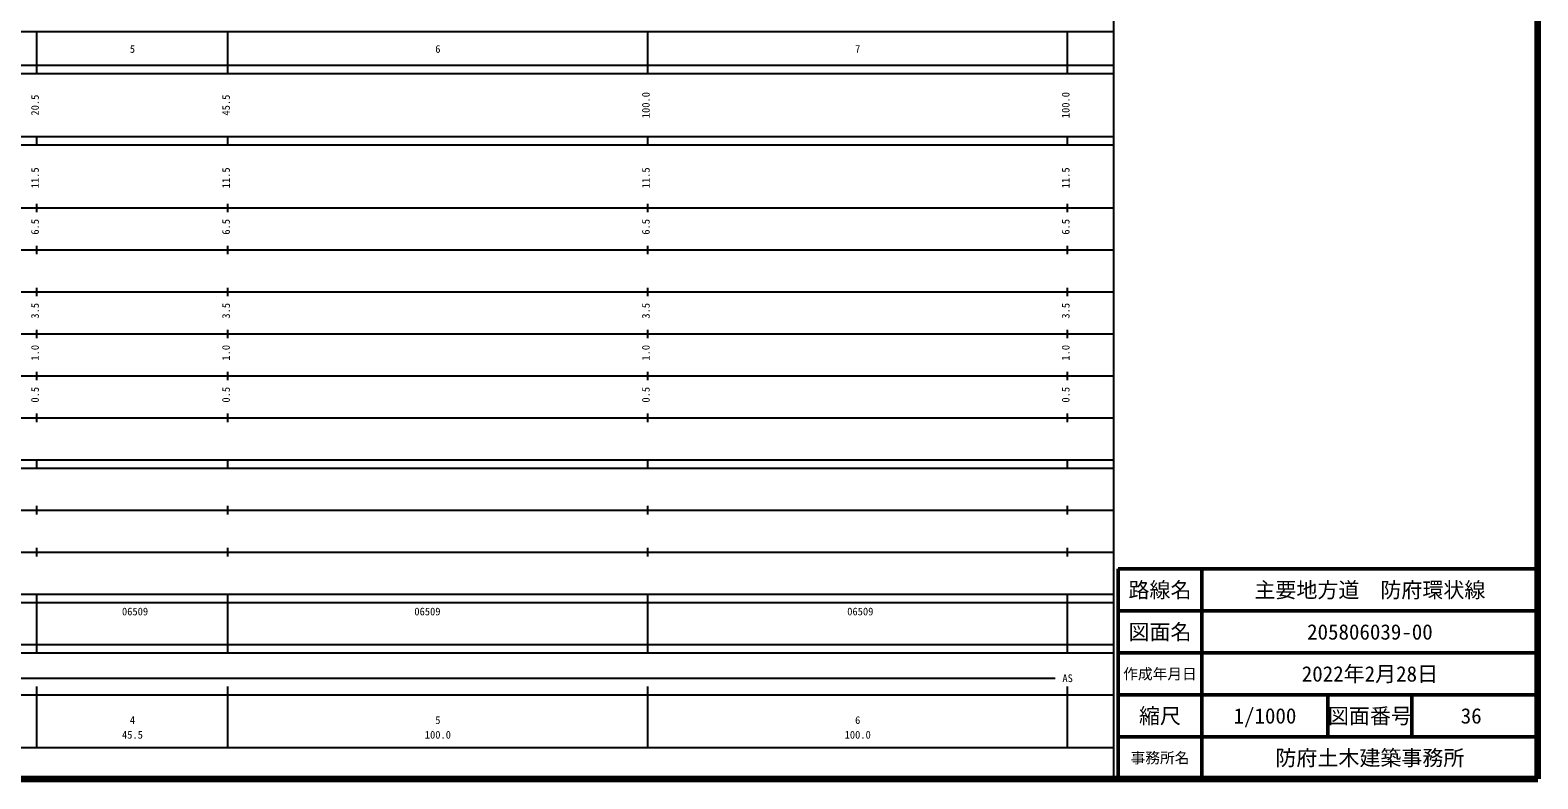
# Model space of a CAD drawing. Units: millimetres on the paper, enlarged 1000 times. Extents: x 40000 to 680000, y 20000 to 380000.
# Drawn here: x 320884 to 680000, y 20000 to 198357 of the extents above; entities that cross this region are included whole.
import ezdxf
from ezdxf.enums import TextEntityAlignment as Align

# ---------------------------------------------------------------- set-up
doc = ezdxf.new("R2010")
doc.units = ezdxf.units.MM
doc.header["$LTSCALE"] = 1000
for name, color, linetype, lineweight in [('M-TTL', 2, 'Continuous', 140), ('M-TTL-BAND', 7, 'Continuous', 25), ('M-TTL-FRAM', 2, 'Continuous', 50), ('M-TTL-LINE', 7, 'Continuous', 50)]:
    doc.layers.add(name, color=color, linetype=linetype, lineweight=lineweight)
doc.layers.add('M-TTL-TXT', color=7, linetype='Continuous')
doc.styles.add('ＭＳ ゴシック', font='')
doc.styles.get('ＭＳ ゴシック').set_extended_font_data('MS Gothic')

msp = doc.modelspace()

# ---------------------------------------------------------------- linework, layer by layer
at = {"layer": 'M-TTL'}
for p, q in [((680000, 20000), (680000, 380000)), ((40000, 20000), (680000, 20000))]:
    msp.add_line(p, q, dxfattribs=at)
at = {"layer": 'M-TTL-BAND'}
for p, q in [((579000, 20000), (579000, 370000)), ((68000, 198000), (579000, 198000)), ((322500, 188000), (322500, 198000)), ((368000, 188000), (368000, 198000)), ((468000, 188000), (468000, 198000)), ((568000, 188000), (568000, 198000)), ((40000, 190000), (579000, 190000)), ((40000, 188000), (579000, 188000)), ((40000, 173000), (579000, 173000)), ((322500, 171000), (322500, 173000)), ((368000, 171000), (368000, 173000)), ((468000, 171000), (468000, 173000)), ((568000, 171000), (568000, 173000)), ((40000, 171000), (579000, 171000)), ((40000, 156000), (579000, 156000)), ((322500, 155000), (322500, 157000)), ((368000, 155000), (368000, 157000)), ((468000, 155000), (468000, 157000)), ((568000, 155000), (568000, 157000)), ((46000, 146000), (579000, 146000)), ((322500, 145000), (322500, 147000)), ((368000, 145000), (368000, 147000)), ((468000, 145000), (468000, 147000)), ((568000, 145000), (568000, 147000)), ((322500, 135000), (322500, 137000)), ((368000, 135000), (368000, 137000)), ((468000, 135000), (468000, 137000)), ((568000, 135000), (568000, 137000)), ((52000, 136000), (579000, 136000)), ((46000, 126000), (579000, 126000)), ((322500, 125000), (322500, 127000)), ((368000, 125000), (368000, 127000)), ((468000, 125000), (468000, 127000)), ((568000, 125000), (568000, 127000)), ((52000, 116000), (579000, 116000)), ((322500, 115000), (322500, 117000)), ((368000, 115000), (368000, 117000)), ((468000, 115000), (468000, 117000)), ((568000, 115000), (568000, 117000)), ((46000, 106000), (579000, 106000)), ((322500, 105000), (322500, 107000)), ((368000, 105000), (368000, 107000)), ((468000, 105000), (468000, 107000)), ((568000, 105000), (568000, 107000)), ((40000, 96000), (579000, 96000)), ((40000, 94000), (579000, 94000)), ((322500, 94000), (322500, 96000)), ((368000, 94000), (368000, 96000)), ((468000, 94000), (468000, 96000)), ((568000, 94000), (568000, 96000)), ((49000, 84000), (579000, 84000)), ((322500, 83000), (322500, 85000)), ((368000, 83000), (368000, 85000)), ((468000, 83000), (468000, 85000)), ((568000, 83000), (568000, 85000)), ((40000, 74000), (579000, 74000)), ((322500, 73000), (322500, 75000)), ((368000, 73000), (368000, 75000)), ((468000, 73000), (468000, 75000)), ((568000, 73000), (568000, 75000)), ((40000, 64000), (579000, 64000)), ((40000, 62000), (579000, 62000)), ((322500, 50000), (322500, 64000)), ((368000, 50000), (368000, 64000)), ((468000, 50000), (468000, 64000)), ((568000, 50000), (568000, 64000)), ((40000, 52000), (579000, 52000)), ((40000, 50000), (579000, 50000)), ((71000, 44000), (565000, 44000)), ((40000, 40000), (579000, 40000)), ((322500, 27500), (322500, 42000)), ((368000, 27500), (368000, 42000)), ((468000, 27500), (468000, 42000)), ((568000, 27500), (568000, 42000)), ((68000, 27500), (579000, 27500))]:
    msp.add_line(p, q, dxfattribs=at)
at = {"layer": 'M-TTL-FRAM'}
for p, q in [((680000, 70000), (580000, 70000)), ((580000, 70000), (580000, 20000))]:
    msp.add_line(p, q, dxfattribs=at)
at = {"layer": 'M-TTL-LINE'}
for p, q in [((600000, 70000), (600000, 20000)), ((680000, 60000), (580000, 60000)), ((680000, 50000), (580000, 50000)), ((680000, 40000), (580000, 40000)), ((630000, 40000), (630000, 30000)), ((650000, 40000), (650000, 30000)), ((680000, 30000), (580000, 30000))]:
    msp.add_line(p, q, dxfattribs=at)

# ---------------------------------------------------------------- texts
at = {"layer": 'M-TTL-BAND', "style": 'ＭＳ ゴシック'}
for s, p in [('5', (345250, 192405)), ('6', (418000, 192405)), ('7', (518000, 192405)), ('AS', (568000, 42500)), ('4', (345250, 32523)), ('5', (418000, 32523)), ('6', (518000, 32523)), ('45.5', (345250, 29033)), ('100.0', (418000, 29033)), ('100.0', (518000, 29033))]:
    msp.add_text(s, height=1833, dxfattribs=at).set_placement(p, align=Align.BOTTOM_CENTER)
for s, p in [('100.0', (469000, 180500)), ('100.0', (569000, 180500)), ('20.5', (323500, 180500)), ('45.5', (369000, 180500)), ('11.5', (323500, 163174)), ('11.5', (369000, 163174)), ('11.5', (469000, 163174)), ('11.5', (569000, 163174)), ('6.5', (323500, 151500)), ('6.5', (369000, 151500)), ('6.5', (469000, 151500)), ('6.5', (569000, 151500)), ('3.5', (323500, 131500)), ('3.5', (369000, 131500)), ('3.5', (469000, 131500)), ('3.5', (569000, 131500)), ('1.0', (323500, 121500)), ('1.0', (369000, 121500)), ('1.0', (469000, 121500)), ('1.0', (569000, 121500)), ('0.5', (323500, 111500)), ('0.5', (369000, 111500)), ('0.5', (469000, 111500)), ('0.5', (569000, 111500))]:
    msp.add_text(s, height=1833, rotation=90, dxfattribs=at).set_placement(p, align=Align.BOTTOM_CENTER)
for p in [(342750, 58405), (412393, 58405), (515500, 58405)]:
    msp.add_text('06509', height=1833, dxfattribs=at).set_placement(p, align=Align.BOTTOM_LEFT)
at = {"layer": 'M-TTL-TXT', "style": 'ＭＳ ゴシック'}
for s, height, p in [('路線名', 3666, (590000, 65000)), ('主要地方道\u3000防府環状線', 3666, (640000, 65000)), ('図面名', 3666, (590000, 55000)), ('205806039-00', 3666, (640000, 55000)), ('2022年2月28日', 3666, (640000, 45000)), ('作成年月日', 2566, (590000, 45000)), ('縮尺', 3666, (590000, 35000)), ('1/1000', 3666, (615000, 35000)), ('図面番号', 3666, (640000, 35000)), ('36', 3666, (664125, 35000)), ('事務所名', 2566, (590000, 25000)), ('防府土木建築事務所', 3666, (640000, 25000))]:
    msp.add_text(s, height=height, dxfattribs=at).set_placement(p, align=Align.MIDDLE_CENTER)

doc.saveas('drawing.dxf')
